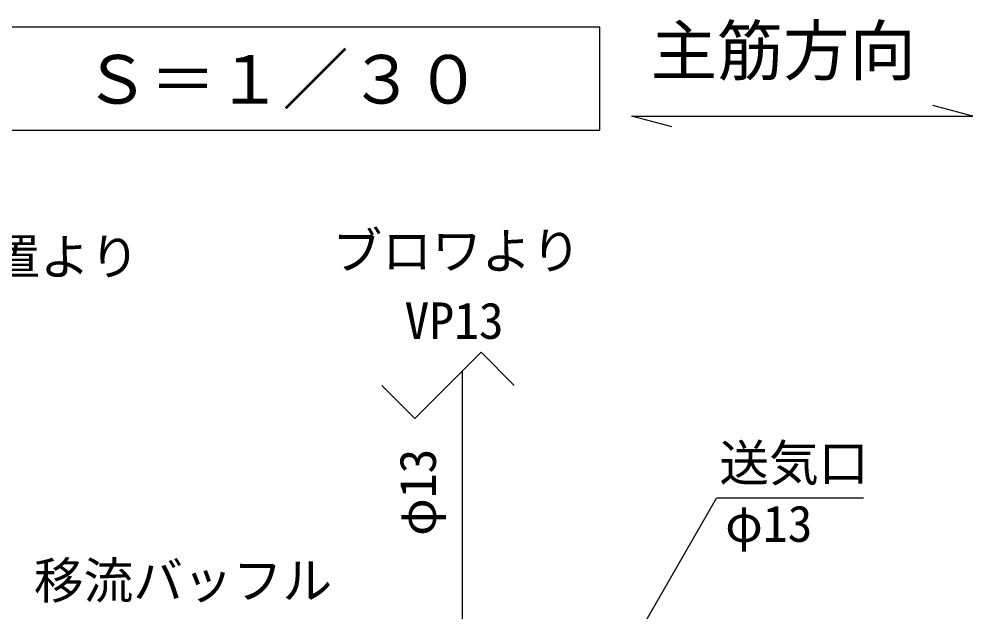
# Model space of a CAD drawing. Units: millimetres, scale not verified. Extents: x -22401 to 8910, y -6308 to 6308.
# Drawn here: x -4433 to -2706, y 2024 to 3097 of the extents above; entities that cross this region are included whole.
import ezdxf
from ezdxf.enums import TextEntityAlignment as Align

# ---------------------------------------------------------------- set-up
doc = ezdxf.new("R2010")
doc.units = ezdxf.units.MM
doc.header["$LTSCALE"] = 30
for name, color, linetype, lineweight in [('0-2_空気管', 3, 'Continuous', 25), ('0-5_機器', 3, 'Continuous', 25), ('0-6_文字', 3, 'Continuous', 25), ('0-C_07', 3, 'Continuous', 25)]:
    doc.layers.add(name, color=color, linetype=linetype, lineweight=lineweight)
doc.styles.add('ＭＳ ゴシック', font='')
doc.styles.get('ＭＳ ゴシック').set_extended_font_data('MS Gothic')

msp = doc.modelspace()

# ---------------------------------------------------------------- linework, layer by layer
at = {"layer": '0-5_機器'}
msp.add_line((-3251.4, 2902.09), (-3323.84, 2921.5), dxfattribs=at)
msp.add_lwpolyline([(-3381.84, 2896.1), (-3381.84, 3082.41), (-5411.17, 3082.41), (-5411.17, 2896.1)], close=True, dxfattribs=at)
msp.add_lwpolyline([(-3323.84, 2921.5), (-2706.39, 2921.5), (-2778.84, 2940.91)], dxfattribs=at)
at = {"layer": '0-6_文字'}
for p in [(-3630.52, 1432.92), (-2904.47, 2229.76)]:
    msp.add_line(p, (-3170.47, 2229.76), dxfattribs=at)
at = {"layer": '0-C_07', "color": 7}
for p, q in [((-3596.66, 2493.97), (-3716.66, 2373.97)), ((-3536.66, 2433.97), (-3596.66, 2493.97)), ((-3716.66, 2373.97), (-3776.66, 2433.97))]:
    msp.add_line(p, q, dxfattribs=at)
at = {"layer": '0-C_07', "color": 6}
msp.add_line((-3630.52, 1432.92), (-3630.52, 2460.11), dxfattribs=at)

# ---------------------------------------------------------------- texts
at = {"layer": '0-2_空気管', "color": 4, "style": 'ＭＳ ゴシック'}
msp.add_text('φ13', height=65.98, rotation=90, dxfattribs=at).set_placement((-3658.75, 2161.5), align=Align.BOTTOM_LEFT)
at = {"layer": '0-5_機器', "color": 4, "style": 'ＭＳ ゴシック'}
for s, p in [('主筋方向', (-3289.74, 2969.52)), ('Ｓ＝１／３０', (-4316.37, 2917.8))]:
    msp.add_text(s, height=87.98, dxfattribs=at).set_placement(p, align=Align.BOTTOM_LEFT)
at = {"layer": '0-6_文字', "color": 4, "style": 'ＭＳ ゴシック'}
for s, p in [('ブロワより', (-3865.88, 2624.99)), ('リン除去装置より', (-4935.09, 2614.32)), ('VP13', (-3735.39, 2498.46)), ('送気口', (-3165.47, 2240.76)), ('φ13', (-3154.87, 2130.96)), ('移流バッフル', (-4406.44, 2028))]:
    msp.add_text(s, height=65.98, dxfattribs=at).set_placement(p, align=Align.BOTTOM_LEFT)

doc.saveas('drawing.dxf')
